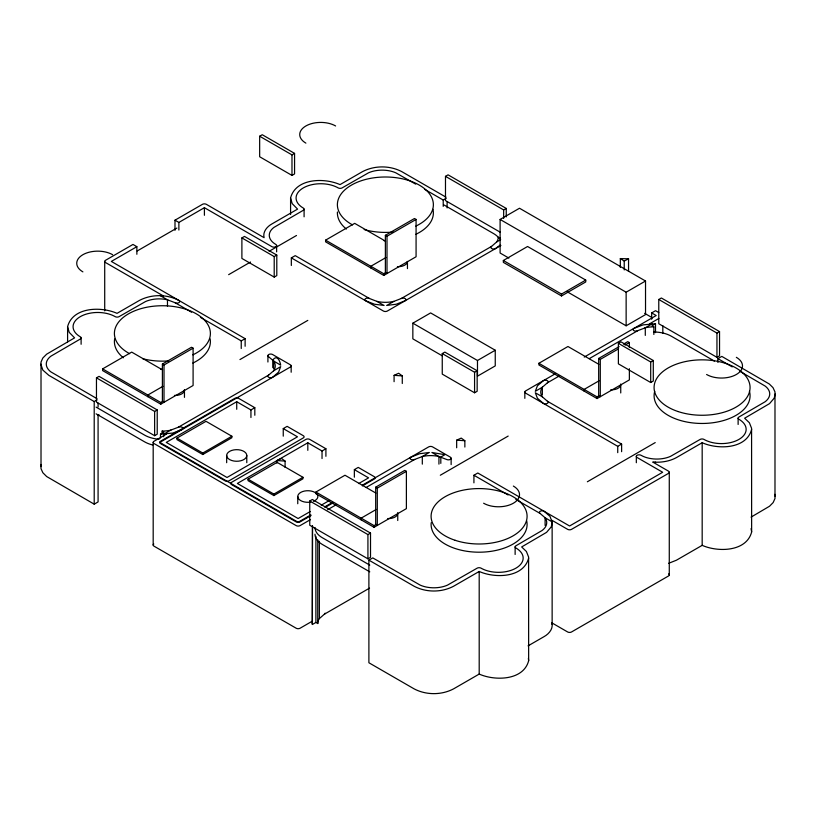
<?xml version="1.0" encoding="UTF-8"?>
<svg xmlns="http://www.w3.org/2000/svg" width="816" height="816" viewBox="0 0 816 816"><rect width="100%" height="100%" fill="white"/><g stroke="black" fill="none" stroke-linecap="round" stroke-linejoin="round"><path stroke-width="1.22" d="M528.646 558.134C523.454 578.014 494.884 578.452 479.196 571.465L453.563 586.255C441.527 592.6 426.176 592.6 414.14 586.255L368.893 560.133L368.893 662.755L414.14 688.877C426.176 695.222 441.527 695.222 453.563 688.877L479.196 674.077C494.863 681.074 523.484 680.636 528.646 660.756L528.595 557.002L526.391 551.473L521.659 546.944L546.567 532.348L551.218 526.901L552.218 522.74M751.638 429.4C746.436 449.279 717.876 449.718 702.178 442.721L676.556 457.521C669.355 461.519 660.848 462.703 652.718 462.04L668.477 471.138A2.744 1.581 0 0 1 668.477 473.382L571.526 529.349A2.744 1.581 0 0 1 567.65 529.349L551.891 520.261M40.8 466.558L41.065 464.457M312.263 623.281L312.579 525.994M775.2 393.995L774.2 398.157L769.549 403.614L744.641 418.21L749.374 422.729L751.577 428.257L751.638 532.022C746.436 551.891 717.876 552.34 702.178 545.343L676.423 560.215L668.651 563.305M273.564 370.852L280.684 366.649L278.562 372.157L272.595 377.288A2.744 1.581 0 0 1 268.78 377.329A2.744 1.581 0 0 1 268.597 375.125L273.564 370.852A22.389 12.923 0 0 0 273.564 360.958L268.597 356.694A2.744 1.581 0 0 1 268.78 354.491A2.744 1.581 0 0 1 272.595 354.521L290.363 364.793A2.744 1.581 0 0 1 290.363 367.027L159.803 442.405L298.126 522.26L310.865 514.906M401.278 298.513L491.64 246.35L496.638 241.964L500.657 239.649M369.546 588.122L324.36 614.213L319.362 618.589L319.362 541.304M542.354 387.233L547.403 382.806A2.744 1.581 0 0 0 547.22 380.613A2.744 1.581 0 0 0 543.405 380.644L537.438 385.774L535.316 391.282L542.354 387.233L542.354 394.832M500.096 245.126L495.577 248.554A2.744 1.581 0 0 1 491.762 248.584A2.744 1.581 0 0 1 491.579 246.381M259.661 136.231L262.252 134.732L294.566 153.388L294.566 173.92L291.985 175.409L259.661 156.754L259.661 136.231L291.985 154.887L294.566 153.388M174.991 230.326L174.991 220.187L202.46 204.326A2.744 1.581 0 0 1 206.346 204.326L264.109 237.68C262.528 231.846 267.148 226.542 271.942 223.921L297.575 209.12L292.21 203.633L290.578 198.033M136.864 254.286L136.864 246.687L111.333 261.426L245.126 338.671L245.126 346.27M174.991 220.187L178.877 222.431L204.408 207.692L271.942 246.687A2.744 1.581 0 0 0 275.757 246.718A2.744 1.581 0 0 0 275.951 244.525L273.901 243.168A22.389 12.923 0 0 1 273.901 227.429L303.297 210.304A2.744 1.581 0 0 0 303.358 208.1L302.195 207.376A24.674 14.249 0 0 1 303.297 187.915A24.674 14.249 0 0 1 337.018 187.272L338.263 187.945A2.744 1.581 0 0 0 342.077 187.915L368.516 172.808A22.389 12.923 0 0 1 395.78 172.808L415.681 184.13M137.2 250.971L176.858 228.072M241.893 237.915L244.474 236.416L276.797 255.082L276.797 275.604L274.207 277.093L241.893 258.437L241.893 237.915L274.207 256.571L276.797 255.082M228.643 274.666L250.532 262.028M269.137 251.287L296.504 235.487M291.332 265.475L291.332 257.876L295.219 255.643L369.475 298.513M193.096 348.177L164.006 364.976L164.006 402.288L162.394 401.36L162.394 364.038L191.474 347.249L193.096 348.177L193.096 385.499L160.772 404.155L102.602 370.576L102.602 368.893L131.692 352.104L162.588 369.944M416.078 219.443L386.998 236.232L386.998 273.554L385.376 272.615L385.376 235.304L414.467 218.504L416.078 219.443L416.078 256.754L383.765 275.42L325.594 241.832L325.594 240.149L354.674 223.36L385.57 241.199M96.461 377.849L99.052 376.36L157.223 409.938L157.223 434.194L154.632 435.693L96.461 402.104L96.461 377.849L154.632 411.437L157.223 409.938M500.361 232.285L445.485 200.593L445.485 176.338L448.076 174.848L506.246 208.437L506.246 216.923M40.8 364.15L42.85 370.107L48.838 375.35L94.207 401.543L97.114 399.86M424.493 189.22L443.221 200.042L446.138 198.359M200.43 317.342L241.24 340.904L245.126 338.671M162.935 386.305L147.849 395.015L147.849 396.688M385.917 257.57L370.831 266.271L370.831 267.954M102.602 368.893L160.772 402.482L162.935 401.237M325.594 240.149L383.765 273.737L385.917 272.493M239.955 359.56L307.816 320.382M445.485 176.338L503.656 209.926L506.246 208.437M508.868 258.091L500.106 253.031L500.106 219.443L519.496 208.243L645.527 281.01L645.527 314.599L626.137 325.798L566.957 291.628M160.487 437.978L160.487 434.173L164.006 432.143L162.139 431.062L162.139 433.602M166.515 434.061L153.989 441.283A2.744 1.581 0 0 0 153.989 443.527L296.188 525.616A2.744 1.581 0 0 0 300.064 525.616L310.498 519.598M178.286 427.258L268.648 375.085M500.891 245.483L387.314 311.049A2.744 1.581 0 0 1 383.438 311.049L291.332 257.876M254.816 415.262L254.816 407.704L250.94 409.938L236.722 401.727L166.27 442.405L227.021 477.482L297.473 436.805L283.254 428.594L283.254 436.162M176.939 438.11L206.02 421.321L231.877 436.244L231.877 437.743L202.786 454.532L176.939 439.61L176.939 438.11L202.786 453.043L231.877 436.244M503.339 260.488L527.575 246.493L585.745 280.082L585.745 281.948L561.51 295.943L503.339 262.354L503.339 260.488L561.51 294.076L585.745 280.082M67.595 326.777L69.227 332.377L74.593 337.865L46.665 354.164L42.85 357.979L41.014 362.049L41.014 468.659L42.85 472.729L46.665 476.544L94.207 504.166L98.083 501.922L98.083 414.508M412.845 323.177L430.624 312.916L495.251 350.237L495.251 365.905L477.482 376.166L477.482 360.499L412.845 323.177L412.845 338.854L442.425 355.929M283.254 428.594L287.13 426.36L303.297 435.693A2.744 1.581 0 0 1 303.297 437.927L228.97 480.838A2.744 1.581 0 0 1 225.083 480.838L160.456 443.527A2.744 1.581 0 0 1 160.456 441.283L234.784 398.371A2.744 1.581 0 0 1 238.66 398.371L254.816 407.704M442.252 353.593L444.842 352.104L477.156 370.76L477.156 391.282L474.575 392.771L442.252 374.116L442.252 353.593L474.575 372.249L477.156 370.76M325.91 456.317L325.91 448.749L322.034 450.993L307.816 442.782L237.364 483.449L298.126 518.527L310.233 511.54M248.033 479.165L277.114 462.366L302.971 477.299L302.971 478.788L273.88 495.577L248.033 480.655L248.033 479.165L273.88 494.088L302.971 477.299M477.482 360.499L495.251 350.237M500.106 219.443L626.137 292.21L645.527 281.01M354.358 477.207L354.358 469.649L358.234 467.405L374.391 476.738A2.744 1.581 0 0 1 374.391 478.972L362.365 485.918M406.388 471.322L377.298 488.121L377.298 525.433L375.686 524.504L375.686 487.183L404.767 470.393L406.388 471.322L406.388 508.643L374.065 527.299L315.894 493.711L315.894 492.038L344.984 475.238L375.88 493.078M629.371 368.71L629.371 379.899L597.057 398.555L538.886 364.976L538.886 363.293L567.967 346.504L598.862 364.344M309.754 500.993L312.344 499.494L370.515 533.083L370.515 557.338L367.924 558.827L309.754 525.249L309.754 500.993L367.924 534.572L370.515 533.083M658.777 299.482L661.368 297.993L719.539 331.582L719.539 355.837L716.948 357.326L658.777 323.738L658.777 299.482L716.948 333.071L719.539 331.582M651.668 319.25L651.668 312.916L655.544 310.682L658.777 312.548M321.239 505.186L328.94 500.738M358.663 483.572L368.577 477.86L354.358 469.649M324.839 506.838L332.561 502.381M362.355 485.173L428.686 446.882A2.744 1.581 0 0 1 432.562 446.882L450.33 457.144A2.744 1.581 0 0 1 450.401 459.347A2.744 1.581 0 0 1 446.587 459.459L438.937 456.532L431.909 452.472L444.873 454.706L440.813 457.042L440.813 463.386M555.543 373.636L525.637 390.905A2.744 1.581 0 0 0 525.637 393.149L617.732 446.321L621.619 444.088L621.619 451.687M584.236 357.071L656.197 315.527L651.668 312.916M310.988 515.579L300.064 521.893A2.744 1.581 0 0 1 296.188 521.893L231.55 484.571A2.744 1.581 0 0 1 231.55 482.338L305.878 439.416A2.744 1.581 0 0 1 309.754 439.416L325.91 448.749M325.207 507.379L332.857 502.952M327.665 509.684L336.488 504.594M366.241 487.417L414.722 459.418M547.352 382.847L559.47 375.85M589.223 358.673L637.714 330.684M649.485 323.881L658.879 318.454M422.311 456.532L429.338 452.472L419.791 453.696L410.907 457.144A2.744 1.581 0 0 0 410.846 459.347A2.744 1.581 0 0 0 414.661 459.459L422.311 456.532L422.311 464.141M618.385 343.332L620.966 341.833L653.29 360.499L653.29 381.021L650.699 382.51L618.385 363.854L618.385 343.332L650.699 361.988L653.29 360.499M655.513 332.632L655.513 323.758L643.11 324.88L633.899 328.409A2.744 1.581 0 0 0 633.828 330.602A2.744 1.581 0 0 0 637.643 330.715L645.293 327.797L652.321 323.738M655.513 323.758L651.994 325.798L653.861 326.869L653.861 334.468M618.599 348.799L600.29 359.377L600.29 396.688L598.669 395.76L598.669 358.448L619.14 346.627M623.444 344.138L627.759 341.649L629.371 342.587L629.371 347.555M625.066 345.076L629.371 342.587M376.217 509.449L361.141 518.16L361.141 519.833M599.209 380.705L584.123 389.416L584.123 391.099M440.314 475.238L508.184 436.06M315.894 492.038L374.065 525.616L376.217 524.372M538.886 363.293L597.057 396.882L599.209 395.638M473.923 482.848L473.923 475.249L477.809 473.005L569.588 525.994L662.653 472.26L637.123 457.521A2.744 1.581 0 0 1 637.061 455.318A2.744 1.581 0 0 1 640.876 455.206L643.212 456.389A22.389 12.923 0 0 0 670.466 456.389L700.148 439.416A2.744 1.581 0 0 1 703.953 439.385L705.197 440.059A24.674 14.249 0 0 0 738.919 439.416A24.674 14.249 0 0 0 740.03 419.954L738.857 419.23A2.744 1.581 0 0 1 738.929 417.027L765.092 401.768A22.389 12.923 0 0 0 765.092 386.029L739.959 371.351M368.893 560.133L372.779 557.899L420.22 585.133A22.389 12.923 0 0 0 447.484 585.133L477.156 568.16A2.744 1.581 0 0 1 480.971 568.12L482.215 568.793A24.674 14.249 0 0 0 515.936 568.16A24.674 14.249 0 0 0 517.038 548.689L515.875 547.975A2.744 1.581 0 0 1 515.936 545.771L542.099 530.502A22.389 12.923 0 0 0 545.027 517.691L540.049 513.417L515.845 499.443M717.917 362.437L717.917 358.632L721.793 356.388L769.335 384.02L773.007 387.641L774.986 391.894L774.986 498.515L773.15 502.574L769.549 506.226L751.046 517.13M312.579 621.007L300.064 628.238A2.744 1.581 0 0 1 296.188 628.238L153.989 546.149A2.744 1.581 0 0 1 153.806 544.017M312.263 623.495L312.375 624.485L315.894 622.455L317.761 623.536L317.761 539.917M587.357 481.777L655.228 442.588M654.932 462.162L655.554 462.193M528.054 645.874L544.058 636.633C548.75 634.052 553.248 629.003 552.004 623.261M620.323 267.444L620.323 258.58L624.23 261.069L628.555 258.815L628.555 271.483M394.087 381.684L394.087 375.35L398.657 373.259L402.278 375.89L402.278 383.5M276.91 463.08L276.91 460.55L281.479 458.459L285.09 461.091L285.09 467.425M456.664 447.78L456.664 440.171L461.234 438.09L464.855 440.722L464.855 447.056M393.944 301.349L401.339 298.483A2.744 1.581 0 0 1 405.154 298.595A2.744 1.581 0 0 1 405.093 300.788L396.209 304.235L386.662 305.459L393.944 301.349A22.389 12.923 0 0 1 376.808 301.349L369.413 298.483A2.744 1.581 0 0 0 365.599 298.595A2.744 1.581 0 0 0 365.67 300.788L374.544 304.235L384.091 305.459L376.808 301.349M163.679 436.733L163.679 434.204L170.707 430.144L178.357 427.217A2.744 1.581 0 0 1 182.172 427.329A2.744 1.581 0 0 1 182.101 429.532L172.89 433.061L160.487 434.173M628.555 258.815L620.323 258.58M394.087 375.35L402.278 375.89M456.664 440.171L464.855 440.722M276.91 460.55L285.09 461.091M653.861 326.869L653.606 326.859A22.389 12.923 0 0 0 645.038 327.848M162.139 431.062L162.394 431.072A22.389 12.923 0 0 0 170.962 430.093M160.446 295.749L167.474 299.809L175.124 302.726A2.744 1.581 0 0 0 178.939 302.624A2.744 1.581 0 0 0 178.877 300.421C166.831 294.076 151.48 294.076 139.444 300.421L117.045 313.344C101.357 306.357 72.797 306.796 67.595 326.675L67.595 341.986M445.995 197.166L401.86 171.676C389.824 165.332 374.473 165.332 362.437 171.676L340.037 184.61C324.329 177.602 295.81 178.072 290.578 197.931L290.578 214.506M644.64 313.334L652.351 317.791M717.917 358.632L732.248 366.904M444.026 204.979L493.639 233.621A25.133 14.515 0 0 1 499.086 238.333M714.388 361.07L671.384 336.243A25.133 14.515 0 0 0 653.606 331.99M500.106 238.099L498.25 237.17A22.389 12.923 0 0 1 496.546 242.117M385.376 235.304L386.998 236.232M598.669 358.448L600.29 359.377M547.403 401.248A2.744 1.581 0 0 1 547.22 403.451A2.744 1.581 0 0 1 543.405 403.41L537.438 398.279L535.316 392.771L542.354 396.831L547.403 401.248L621.619 444.088M136.864 246.687L132.988 244.443L105.519 260.304A2.744 1.581 0 0 0 105.519 262.538L163.282 295.892M175.063 302.695L191.607 312.242M473.923 475.249L508.123 494.986M273.564 360.958L280.684 365.17C280.143 361.468 277.216 353.991 272.768 360.029L272.768 367.628M545.027 517.691L552.136 521.893L552.136 624.515M162.394 364.038L164.006 364.976M375.686 487.183L377.298 488.121M551.891 622.873L567.65 631.972A2.744 1.581 0 0 0 571.526 631.972L668.477 575.994A2.744 1.581 0 0 0 668.651 573.872M96.982 398.667L50.908 371.912A22.389 12.923 0 0 1 50.908 356.174L80.305 339.038A2.744 1.581 0 0 0 80.366 336.835L79.203 336.121A24.674 14.249 0 0 1 80.305 316.649A24.674 14.249 0 0 1 114.026 316.016L115.27 316.69A2.744 1.581 0 0 0 119.085 316.649L145.534 301.543A22.389 12.923 0 0 1 167.729 299.86M96.104 407.123L144.616 435.132A25.133 14.515 0 0 0 159.11 439.253M369.77 565.121L322.361 537.744A25.133 14.515 0 0 1 314.996 527.483M96.104 413.834L144.616 441.844A25.133 14.515 0 0 0 152.776 444.995M369.77 571.832L322.361 544.466A25.133 14.515 0 0 1 314.996 534.205M751.077 528.615L751.638 531.91M774.935 494.312L775.2 496.414M528.38 658.379L528.646 660.654M552.218 522.536L550.025 516.385L544.058 511.255A2.744 1.581 0 0 0 540.243 511.214A2.744 1.581 0 0 0 540.049 513.417M317.761 623.536L317.75 623.393A22.389 12.923 0 0 1 319.454 618.446M738.123 418.129L738.123 424.463M716.948 333.071L716.948 357.326M702.178 442.721L702.178 545.343M669.273 472.26L669.273 574.882M662.816 325.666L662.816 333.265M650.699 361.988L650.699 382.51M645.293 327.797L645.293 335.396M636.327 456.389L636.327 462.723M626.137 292.21L626.137 325.798M624.23 261.069L624.23 269.943M620.741 384.571L620.741 392.965M617.732 446.321L617.732 452.656M597.057 396.882L597.057 398.555M561.51 294.076L561.51 295.943M545.108 517.834L545.108 525.433M524.831 392.027L524.831 398.361M515.131 546.863L515.131 554.462M503.656 209.926L503.656 218.413M479.196 571.465L479.196 674.077M474.575 372.249L474.575 392.771M451.136 458.276L451.136 464.61M447.107 201.603L447.107 207.937M443.221 200.042L443.221 206.377M438.937 456.532L438.937 464.141M407.449 268.617L407.449 261.426A9.139 5.273 0 0 1 397.412 266.679M397.749 513.305L397.749 520.506M383.765 273.737L383.765 275.42M374.065 525.616L374.065 527.299M367.924 534.572L367.924 558.827M322.034 450.993L322.034 458.551M315.894 536.306L315.894 622.455M312.375 525.667L312.375 624.485M307.816 442.782L307.816 450.34M304.093 209.202L304.093 216.811M297.758 496.516L297.758 503.747M291.985 154.887L291.985 175.409M291.169 365.905L291.169 372.239M276.624 245.524L276.624 251.858M274.207 256.571L274.207 277.093M273.88 494.088L273.88 495.577M273.646 361.111L273.646 368.71M267.913 355.684L267.913 362.018M250.94 409.938L250.94 417.506M246.779 455.471A10.057 5.804 0 0 1 231.693 460.489A10.057 5.804 0 0 1 231.693 450.442A10.057 5.804 0 0 1 246.779 455.471L246.779 462.703M241.24 340.904L241.24 348.503M236.722 401.727L236.722 409.295M226.664 455.471L226.664 462.703M204.408 207.692L204.408 215.291M202.786 453.043L202.786 454.532M184.457 390.16L184.457 397.361M178.877 222.431L178.877 230.03M167.474 299.809L167.474 306.143M160.772 402.482L160.772 404.155M154.632 411.437L154.632 435.693M153.184 442.405L153.184 545.027M104.713 261.426L104.713 310.835M98.083 403.104L98.083 406.909M94.207 401.543L94.207 504.166M81.11 337.946L81.11 344.281M310.733 502.064A10.057 5.804 0 0 1 297.85 495.761A10.057 5.804 0 0 1 313.13 491.589A10.057 5.804 0 0 1 313.405 501.34M736.338 357.326A21.022 12.138 0 0 1 736.338 374.493A21.022 12.138 0 0 1 706.605 374.493M620.69 384.05A9.139 5.273 0 0 1 610.705 389.813M749.435 391.252A47.991 27.703 0 0 1 702.086 423.463A47.991 27.703 0 0 1 654.738 391.252M542.436 396.974A22.389 12.923 0 0 1 542.436 387.08M305.878 143.126A21.022 12.138 0 0 1 305.878 125.97A21.022 12.138 0 0 1 335.611 125.97M352.573 224.92A47.991 27.703 0 0 1 351.818 184.895A47.991 27.703 0 0 1 421.107 186.211A47.991 27.703 0 0 1 415.823 226.124M393.2 232.04A47.991 27.703 0 0 1 364.15 229.551M432.959 209.294A47.991 27.703 0 0 1 415.823 234.325M385.376 240.618A47.991 27.703 0 0 1 383.806 240.608M346.372 229.051A47.991 27.703 0 0 1 337.416 212.007M513.356 486.061A21.022 12.138 0 0 1 513.356 503.227A21.022 12.138 0 0 1 483.623 503.227M397.708 512.785A9.139 5.273 0 0 1 387.712 518.558M526.677 520.883A47.991 27.703 0 0 1 480.665 552.187A47.991 27.703 0 0 1 431.215 522.689M422.056 456.583A22.389 12.923 0 0 1 439.192 456.583M82.895 271.871A21.022 12.138 0 0 1 82.895 254.704A21.022 12.138 0 0 1 112.628 254.704M184.416 389.65A9.139 5.273 0 0 1 174.42 395.413M129.591 353.665A47.991 27.703 0 0 1 128.836 313.64A47.991 27.703 0 0 1 198.125 314.945A47.991 27.703 0 0 1 192.831 354.858M168.657 360.907A47.991 27.703 0 0 1 142.586 358.683M210.151 338.936A47.991 27.703 0 0 1 192.831 363.069M162.394 369.362A47.991 27.703 0 0 1 160.823 369.342M123.389 357.785A47.991 27.703 0 0 1 114.638 338.936M325.105 613.163A2.744 1.581 0 0 1 324.421 614.173M97.757 415.099A24.674 14.249 0 0 1 99.368 415.13M678.086 411.55A47.991 27.703 0 0 0 750.067 387.549A47.991 27.703 0 0 0 678.086 363.559A47.991 27.703 0 0 0 678.086 411.55M455.104 540.284A47.991 27.703 0 0 0 527.085 516.293A47.991 27.703 0 0 0 455.104 492.293A47.991 27.703 0 0 0 455.104 540.284"/></g></svg>
